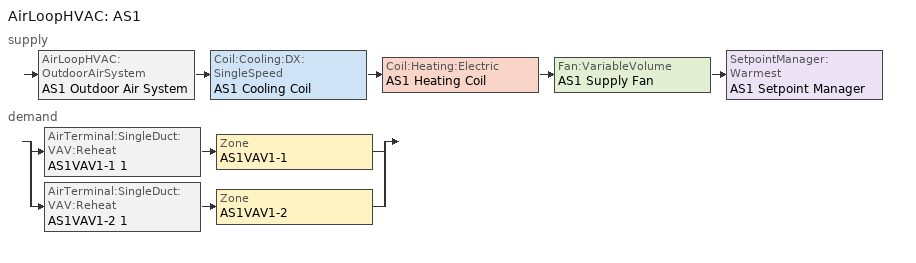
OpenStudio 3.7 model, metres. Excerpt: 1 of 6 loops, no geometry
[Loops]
AirLoopHVAC 'AS1'
 supply: AirLoopHVAC:OutdoorAirSystem 'AS1 Outdoor Air System' > Coil:Cooling:DX:SingleSpeed 'AS1 Cooling Coil' > Coil:Heating:Electric 'AS1 Heating Coil' > Fan:VariableVolume 'AS1 Supply Fan' > SetpointManager:Warmest 'AS1 Setpoint Manager'
 demand: split
  | AirTerminal:SingleDuct:VAV:Reheat 'AS1VAV1-1 1' > Zone 'AS1VAV1-1'
  | AirTerminal:SingleDuct:VAV:Reheat 'AS1VAV1-2 1' > Zone 'AS1VAV1-2'
[Sizing:Zone] Zone Cooling Design Supply Air Temperature Input Method=SupplyAirTemperature; Zone Cooling Design Supply Air Temperature {C}=12.7778; Zone Cooling Design Supply Air Temperature Difference {deltaC}=11.11; Zone Heating Design Supply Air Temperature Input Method=SupplyAirTemperature; Zone Heating Design Supply Air Temperature {C}=40; Zone Heating Design Supply Air Temperature Difference {deltaC}=11.11; Zone Cooling Design Supply Air Humidity Ratio {kg-H2O/kg-air}=0.0085; Zone Heating Design Supply Air Humidity Ratio {kg-H2O/kg-air}=0.005; Cooling Design Air Flow Method=DesignDay; Heating Design Air Flow Method=DesignDay; Account for Dedicated Outdoor Air System=No; Dedicated Outdoor Air System Control Strategy=NeutralSupplyAir; Dedicated Outdoor Air Low Setpoint Temperature for Design {C}=autosize; Dedicated Outdoor Air High Setpoint Temperature for Design {C}=autosize; Zone Load Sizing Method=Sensible Load Only No Latent Load; Zone Latent Cooling Design Supply Air Humidity Ratio Input Method=HumidityRatioDifference; Zone Cooling Design Supply Air Humidity Ratio Difference {kgWater/kgDryAir}=0.005; Zone Latent Heating Design Supply Air Humidity Ratio Input Method=HumidityRatioDifference; Zone Humidification Design Supply Air Humidity Ratio Difference {kgWater/kgDryAir}=0.005
AS1VAV1-1; AS1VAV1-2
[Zone equipment]
AS1VAV1-1: AS1VAV1-1 1
AS1VAV1-2: AS1VAV1-2 1
[AirLoopHVAC]
AS1: Availability Schedule=AS1 Occ Sch; Design Supply Air Flow Rate {m3/s}=autosize; Design Return Air Flow Fraction of Supply Air Flow=1
[Sizing:System]
AS1: Type of Load to Size On=Sensible; Central Heating Maximum System Air Flow Ratio=0.3; Preheat Design Temperature {C}=4; Preheat Design Humidity Ratio {kg-H2O/kg-Air}=0.005; Precool Design Temperature {C}=12.8; Precool Design Humidity Ratio {kg-H2O/kg-Air}=0.008; Central Cooling Design Supply Air Temperature {C}=12.7778; Central Heating Design Supply Air Temperature {C}=12.7778; Sizing Option=Coincident; 100% Outdoor Air in Cooling=No; 100% Outdoor Air in Heating=No; Central Cooling Design Supply Air Humidity Ratio {kg-H2O/kg-Air}=0.0085; Central Heating Design Supply Air Humidity Ratio {kg-H2O/kg-Air}=0.005; System Outdoor Air Method=ZoneSum; Zone Maximum Outdoor Air Fraction=1; Cooling Supply Air Flow Rate Per Floor Area {m3/s-m2}=0.00996765; Cooling Fraction of Autosized Cooling Supply Air Flow Rate=1; Cooling Supply Air Flow Rate Per Unit Cooling Capacity {m3/s-W}=3.94755e-05; Heating Supply Air Flow Rate Per Floor Area {m3/s-m2}=0.00996765; Heating Fraction of Autosized Heating Supply Air Flow Rate=1; Heating Fraction of Autosized Cooling Supply Air Flow Rate=1; Heating Supply Air Flow Rate Per Unit Heating Capacity {m3/s-W}=3.15882e-05; Cooling Design Capacity Method=CoolingDesignCapacity; Cooling Design Capacity {W}=autosize; Cooling Design Capacity Per Floor Area {W/m2}=234.7; Fraction of Autosized Cooling Design Capacity=1; Heating Design Capacity Method=HeatingDesignCapacity; Heating Design Capacity {W}=autosize; Heating Design Capacity Per Floor Area {W/m2}=157; Fraction of Autosized Heating Design Capacity=1; Central Cooling Capacity Control Method=OnOff; Occupant Diversity=autosize
[Controller:OutdoorAir]
AS1 Controller Outdoor Air: Minimum Outdoor Air Flow Rate {m3/s}=autosize; Maximum Outdoor Air Flow Rate {m3/s}=Autosize; Economizer Control Type=DifferentialEnthalpy; Economizer Control Action Type=ModulateFlow; Economizer Maximum Limit Dry-Bulb Temperature {C}=28; Economizer Maximum Limit Enthalpy {J/kg}=64000; Economizer Minimum Limit Dry-Bulb Temperature {C}=-100; Lockout Type=NoLockout; Minimum Limit Type=FixedMinimum; Controller Mechanical Ventilation=AS1 Controller Mechanical Ventilation; High Humidity Control=No; Heat Recovery Bypass Control Type=BypassWhenWithinEconomizerLimits; Economizer Operation Staging=InterlockedWithMechanicalCooling
[Controller:MechanicalVentilation]
AS1 Controller Mechanical Ventilation: Availability Schedule=Always On Discrete; Demand Controlled Ventilation=Yes
[AirLoopHVAC:OutdoorAirSystem]
AS1 Outdoor Air System: Controller=AS1 Controller Outdoor Air
[Fan:VariableVolume]
AS1 Supply Fan: Availability Schedule=Always On Discrete; Fan Total Efficiency=0.6; Pressure Rise {Pa}=996; Maximum Flow Rate {m3/s}=Autosize; Fan Power Minimum Flow Rate Input Method=FixedFlowRate; Fan Power Minimum Flow Fraction=0.3; Fan Power Minimum Air Flow Rate {m3/s}=0; Motor Efficiency=0.94; Motor In Airstream Fraction=1; Fan Power Coefficient 1=0.0407599; Fan Power Coefficient 2=0.088045; Fan Power Coefficient 3=-0.0729261; Fan Power Coefficient 4=0.94374; Fan Power Coefficient 5=0
[Coil:Heating:Electric] Availability Schedule=Always On Discrete
AS1 Heating Coil; AS1VAV1-1 Heating Coil; AS1VAV1-2 Heating Coil
[Coil:Cooling:DX:SingleSpeed]
AS1 Cooling Coil: Availability Schedule=Always On Discrete; Rated Total Cooling Capacity {W}=autosize; Rated Sensible Heat Ratio=autosize; Rated COP {W/W}=3; Rated Air Flow Rate {m3/s}=autosize; Rated Evaporator Fan Power Per Volume Flow Rate 2017 {W/(m3/s)}=773.3; Rated Evaporator Fan Power Per Volume Flow Rate 2023 {W/(m3/s)}=934.4; Total Cooling Capacity Function of Temperature Curve=Curve Biquadratic 1; Total Cooling Capacity Function of Flow Fraction Curve=Curve Quadratic 1; Energy Input Ratio Function of Temperature Curve=Curve Biquadratic 2; Energy Input Ratio Function of Flow Fraction Curve=Curve Quadratic 2; Part Load Fraction Correlation Curve=Curve Quadratic 3; Minimum Outdoor Dry-Bulb Temperature for Compressor Operation {C}=-25; Nominal Time for Condensate Removal to Begin {s}=0; Ratio of Initial Moisture Evaporation Rate and Steady State Latent Capacity=0; Maximum Cycling Rate {cycles/hr}=0; Latent Capacity Time Constant {s}=0; Condenser Type=AirCooled; Evaporative Condenser Effectiveness=0.9; Evaporative Condenser Air Flow Rate {m3/s}=autosize; Evaporative Condenser Pump Rated Power Consumption {W}=autosize; Crankcase Heater Capacity {W}=0; Maximum Outdoor Dry-Bulb Temperature for Crankcase Heater Operation {C}=10; Basin Heater Capacity {W/K}=0; Basin Heater Setpoint Temperature {C}=2
[SetpointManager:Warmest]
AS1 Setpoint Manager: Control Variable=Temperature; Minimum Setpoint Temperature {C}=12.7778; Maximum Setpoint Temperature {C}=18.33333; Strategy=MaximumTemperature
[AirTerminal:SingleDuct:VAV:Reheat] Availability Schedule=Always On Discrete; Maximum Air Flow Rate {m3/s}=AutoSize; Zone Minimum Air Flow Input Method=Constant; Constant Minimum Air Flow Fraction=0.3; Fixed Minimum Air Flow Rate {m3/s}=0; Maximum Hot Water or Steam Flow Rate {m3/s}=AutoSize; Minimum Hot Water or Steam Flow Rate {m3/s}=0; Convergence Tolerance=0.001; Damper Heating Action=Normal; Maximum Flow per Zone Floor Area During Reheat {m3/s-m2}=AutoSize; Maximum Flow Fraction During Reheat=AutoSize; Maximum Reheat Air Temperature {C}=35; Control For Outdoor Air=Yes
Name | Reheat Coil
AS1VAV1-1 1 | AS1VAV1-1 Heating Coil
AS1VAV1-2 1 | AS1VAV1-2 Heating Coil
[Schedule:Ruleset]
AS1 Occ Sch: Default Day Schedule=AS1 Occ Sch Default; Summer Design Day Schedule=AS1 Occ Sch Summer Design Day; Winter Design Day Schedule=AS1 Occ Sch Winter Design Day
[Schedule:Day]
AS1 Occ Sch Default: 7, 0, 0, 21, 0, 1, 24, 0, 0
AS1 Occ Sch Winter Design Day; AS1 Occ Sch Summer Design Day: 24, 0, 1
[Schedule:Constant]
Always On Discrete: Value=1
[Curve:Biquadratic] Minimum Value of x=17; Maximum Value of x=22; Minimum Value of y=13; Maximum Value of y=46
Name | Coefficient1 Constant | Coefficient2 x | Coefficient3 x**2 | Coefficient4 y | Coefficient5 y**2 | Coefficient6 x*y
Curve Biquadratic 1 | 0.942588 | 0.00954335 | 0.00068377 | -0.0110427 | 5.249e-06 | -9.72e-06
Curve Biquadratic 2 | 0.342414 | 0.034885 | -0.0006237 | 0.00497722 | 0.000437951 | -0.000728028
[Curve:Quadratic]
Name | Coefficient1 Constant | Coefficient2 x | Coefficient3 x**2 | Minimum Value of x | Maximum Value of x
Curve Quadratic 1 | 0.8 | 0.2 | 0 | 0.5 | 1.5
Curve Quadratic 2 | 1.1552 | -0.1808 | 0.0256 | 0.5 | 1.5
Curve Quadratic 3 | 0.85 | 0.15 | 0 | 0 | 1
